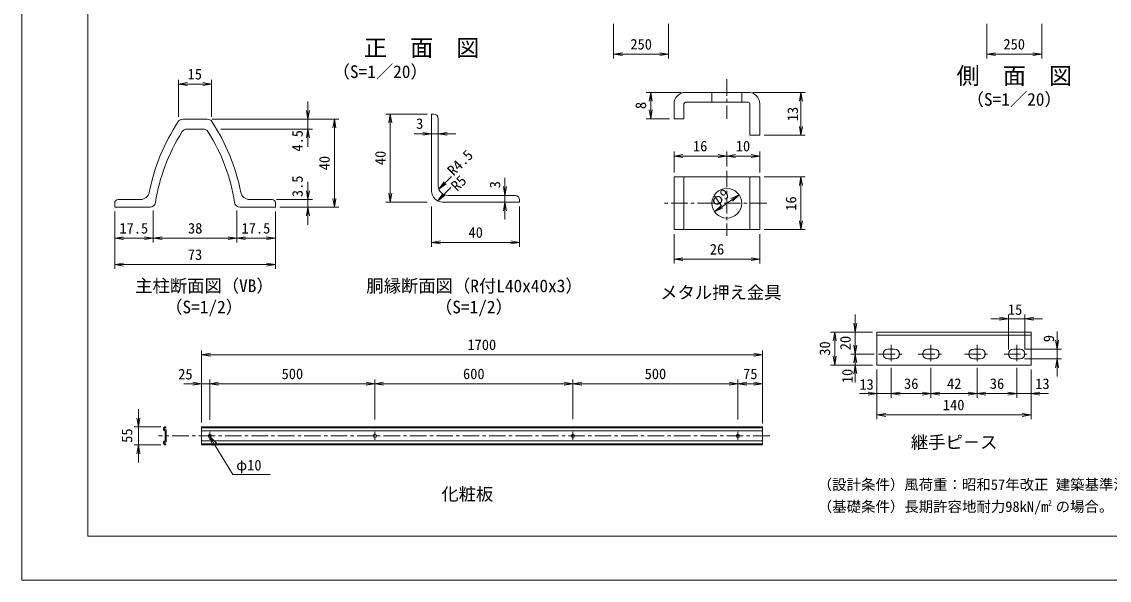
# Model space of a CAD drawing. Units: millimetres, scale not verified, with parts at other scales. Extents: x -4200 to 4200, y -2970 to 2970.
# Drawn here: x -4200 to 742, y -2970 to -431 of the extents above; entities that cross this region are included whole.
import ezdxf
from ezdxf.enums import TextEntityAlignment as Align

# ---------------------------------------------------------------- set-up
doc = ezdxf.new("R2010")
doc.units = ezdxf.units.MM
doc.header["$LTSCALE"] = 15
doc.linetypes.add('CHAIN1', pattern=[8, 5, -1, 1, -1])
doc.layers.add('0-0_D-TTL-TXT', color=7, linetype='Continuous')
for name, color, linetype, lineweight in [('0-1_1', 7, 'Continuous', 9), ('0-3_D-STR1', 1, 'Continuous', 9), ('0-4_D-BMK', 2, 'CHAIN1', 9), ('0-5_D-STR-DIM', 7, 'Continuous', 9), ('0-8_0', 7, 'Continuous', 9), ('0-9_D-STR-TXT', 7, 'Continuous', 9), ('0-B_D-STR3', 3, 'Continuous', 9), ('0-D_D-TTL', 2, 'Continuous', 9)]:
    doc.layers.add(name, color=color, linetype=linetype, lineweight=lineweight)
doc.styles.add('ＭＳ ゴシック', font='')
doc.styles.get('ＭＳ ゴシック').set_extended_font_data('MS Gothic')

# ---------------------------------------------------------------- blocks, each defined once
blk = doc.blocks.new('_Open')
at = {"layer": '0-8_0'}
blk.add_line((-15, 2.5), (0, 0), dxfattribs=at)
blk.add_lwpolyline([(-15, -2.5), (0, 0), (-15, 0)], dxfattribs=at)
blk = doc.blocks.new('MLeader1')
at = {"layer": '0-8_0'}
blk.add_line((-3344.38, -2318.37), (-3323.69, -2352.61), dxfattribs=at)
for points in [[(-3332.86, -2358.15), (-3344.38, -2318.37), (-3314.52, -2347.06)], [(-3323.69, -2352.61), (-3241.25, -2489.03), (-3078.5, -2489.03), (-3071.3, -2489.03)]]:
    blk.add_lwpolyline(points, dxfattribs=at)

msp = doc.modelspace()

# ---------------------------------------------------------------- linework, layer by layer
at = {"layer": '0-1_1'}
msp.add_line((-1018.42, -1271.98), (-973.17, -1240.73), dxfattribs=at)
at = {"layer": '0-3_D-STR1'}
for p, q in [((-3468.25, -874.19), (-3356.86, -874.19)), ((-2337.46, -1200.8), (-2337.46, -850.8)), ((-2327.46, -850.8), (-2337.46, -850.8)), ((-2307.46, -870.8), (-2307.46, -1175.8)), ((-3453.25, -919.19), (-3375.25, -919.19)), ((-2262.46, -1220.8), (-1957.46, -1220.8)), ((-3777.55, -1254.19), (-3777.55, -1274.19)), ((-3617.27, -1274.19), (-3777.55, -1274.19)), ((-3659.99, -1239.19), (-3762.55, -1239.19)), ((-3207.84, -1274.19), (-3047.55, -1274.19)), ((-3165.11, -1239.19), (-3062.55, -1239.19)), ((-3047.55, -1254.19), (-3047.55, -1274.19))]:
    msp.add_line(p, q, dxfattribs=at)
msp.add_lwpolyline([(-2287.46, -1250.8), (-1937.46, -1250.8), (-1937.46, -1240.8)], dxfattribs=at)
for centre, radius, start, end in [((-2732.98, -1382.69), 905, 146.67148, 168.8028), ((-3468.25, -899.19), 25, 90, 146.67148), ((-3356.86, -899.19), 25, 33.32852, 90), ((-4092.13, -1382.69), 905, 11.1972, 33.32852), ((-2327.46, -870.8), 20, 0, 90), ((-2762.55, -1382.19), 840, 147.4916, 171.15527), ((-3449.85, -944.19), 25, 90, 147.4916), ((-3375.25, -944.19), 25, 32.5084, 90), ((-4062.55, -1382.19), 840, 8.84473, 32.5084), ((-2262.46, -1175.8), 45, 180.00046, 270), ((-3659.99, -1199.19), 40, 270, 348.8028), ((-3165.11, -1199.19), 40, 191.1972, 270), ((-2287.46, -1200.8), 50, 180.00043, 270), ((-1957.46, -1240.8), 20, 0, 90), ((-3762.55, -1254.19), 15, 90, 180), ((-3617.27, -1249.19), 25, 270, 351.15527), ((-3207.84, -1249.19), 25, 188.84473, 270), ((-3062.55, -1254.19), 15, 0, 90)]:
    msp.add_arc(centre, radius, start, end, dxfattribs=at)
at = {"layer": '0-4_D-BMK'}
for p, q in [((-995.8, -692.37), (-995.8, -872.37)), ((-995.8, -1108.66), (-995.8, -1404.04)), ((-813.64, -1256.35), (-1290.11, -1256.35)), ((-248.34, -1899.2), (-248.34, -1984.2)), ((-68.34, -1899.2), (-68.34, -1984.2)), ((141.66, -1899.2), (141.66, -1984.2)), ((321.66, -1899.2), (321.66, -1984.2)), ((-305.84, -1941.7), (-190.84, -1941.7)), ((-125.84, -1941.7), (-10.84, -1941.7)), ((84.16, -1941.7), (199.16, -1941.7)), ((264.16, -1941.7), (379.16, -1941.7)), ((-800.95, -2313.74), (-3578.16, -2313.74)), ((-3345.48, -2295.74), (-3345.48, -2331.74)), ((-2595.48, -2295.74), (-2595.48, -2331.74)), ((-1695.48, -2295.74), (-1695.48, -2331.74)), ((-945.48, -2295.74), (-945.48, -2331.74))]:
    msp.add_line(p, q, dxfattribs=at)
at = {"layer": '0-5_D-STR-DIM'}
for p, q in [((-1510.13, -441.31), (-1510.13, -598.62)), ((-1260.13, -441.31), (-1260.13, -598.62)), ((185.17, -441.31), (185.17, -598.62)), ((435.17, -441.31), (435.17, -598.62)), ((-1470.13, -578.62), (-1300.13, -578.62)), ((225.17, -578.62), (395.17, -578.62)), ((-3487.55, -863.3), (-3487.55, -694.68)), ((-3447.55, -714.68), (-3377.55, -714.68)), ((-3337.55, -863.3), (-3337.55, -694.68)), ((-1203.3, -752.37), (-1361.7, -752.37)), ((-878.3, -752.37), (-639.15, -752.37)), ((-2899.24, -834.19), (-2899.24, -794.19)), ((-1341.7, -792.37), (-1341.7, -832.37)), ((-659.15, -792.37), (-659.15, -907.37)), ((-3336.86, -874.19), (-2879.24, -874.19)), ((-3336.86, -874.19), (-2759.24, -874.19)), ((-2899.24, -874.19), (-2899.24, -919.19)), ((-2357.46, -850.8), (-2545.28, -850.8)), ((-1255.8, -872.37), (-1361.7, -872.37)), ((-3294.83, -919.19), (-2879.24, -919.19)), ((-2779.24, -914.19), (-2779.24, -1234.19)), ((-2525.28, -890.8), (-2525.28, -1210.8)), ((-2899.24, -959.19), (-2899.24, -999.19)), ((-2377.46, -940.76), (-2417.46, -940.76)), ((-2337.46, -940.76), (-2307.46, -940.76)), ((-2267.46, -940.76), (-2227.46, -940.76)), ((-825.79, -947.37), (-639.15, -947.37)), ((-1235.8, -1116.35), (-1235.8, -1021.62)), ((-995.8, -1088.66), (-995.8, -1021.62)), ((-995.8, -1088.66), (-995.8, -1021.62)), ((-845.8, -1116.35), (-845.8, -1021.62)), ((-1195.8, -1041.62), (-1035.8, -1041.62)), ((-955.8, -1041.62), (-885.8, -1041.62)), ((-2246.92, -1135.04), (-2303.02, -1190.61)), ((-825.8, -1136.35), (-639.15, -1136.35)), ((-2899.24, -1199.19), (-2899.24, -1159.19)), ((-2249.86, -1184.82), (-2308.06, -1244.27)), ((-2004.13, -1180.8), (-2004.13, -1140.8)), ((-659.15, -1176.35), (-659.15, -1336.35)), ((-2004.13, -1220.8), (-2004.13, -1250.8)), ((-3042.55, -1239.19), (-2879.24, -1239.19)), ((-3027.55, -1274.19), (-2879.24, -1274.19)), ((-3027.55, -1274.19), (-2759.24, -1274.19)), ((-2899.24, -1239.19), (-2899.24, -1274.19)), ((-2357.46, -1250.8), (-2545.28, -1250.8)), ((-2337.46, -1270.8), (-2337.46, -1454.14)), ((-1937.46, -1270.8), (-1937.46, -1454.14)), ((-3777.55, -1294.19), (-3777.55, -1435.13)), ((-3777.55, -1294.19), (-3777.55, -1555.13)), ((-3602.55, -1289.4), (-3602.55, -1435.13)), ((-3602.55, -1289.4), (-3602.55, -1435.13)), ((-3222.55, -1289.4), (-3222.55, -1435.13)), ((-3222.55, -1289.4), (-3222.55, -1435.13)), ((-3047.55, -1294.19), (-3047.55, -1435.13)), ((-3047.55, -1294.19), (-3047.55, -1555.13)), ((-2899.24, -1314.19), (-2899.24, -1354.19)), ((-2004.13, -1290.8), (-2004.13, -1330.8)), ((-825.8, -1376.35), (-639.15, -1376.35)), ((-3737.55, -1415.13), (-3642.55, -1415.13)), ((-3562.55, -1415.13), (-3262.55, -1415.13)), ((-3182.55, -1415.13), (-3087.55, -1415.13)), ((-1235.8, -1396.35), (-1235.8, -1530.5)), ((-845.8, -1396.35), (-845.8, -1530.5)), ((-2297.46, -1434.14), (-1977.46, -1434.14)), ((-1195.8, -1510.5), (-885.8, -1510.5)), ((-3737.55, -1535.13), (-3087.55, -1535.13)), ((-411.89, -1801.7), (-411.89, -1761.7)), ((284.16, -1921.7), (284.16, -1761.27)), ((359.16, -1921.7), (359.16, -1761.27)), ((244.16, -1781.27), (204.16, -1781.27)), ((284.16, -1781.27), (359.16, -1781.27)), ((399.16, -1781.27), (439.16, -1781.27)), ((-333.34, -1841.7), (-525.28, -1841.7)), ((-333.34, -1841.7), (-431.89, -1841.7)), ((-411.89, -1841.7), (-411.89, -1941.7)), ((-411.89, -1901.7), (-411.89, -1861.7)), ((505.14, -1879.2), (505.14, -1839.2)), ((-3382.98, -2252.49), (-3382.98, -1924.92)), ((-832.98, -2252.49), (-832.98, -1924.92)), ((-505.28, -1881.7), (-505.28, -1951.7)), ((356.66, -1919.2), (525.14, -1919.2)), ((505.14, -1919.2), (505.14, -1964.2)), ((-3342.98, -1944.92), (-872.98, -1944.92)), ((-325.84, -1941.7), (-431.89, -1941.7)), ((-325.84, -1941.7), (-431.89, -1941.7)), ((-411.89, -1941.7), (-411.89, -1991.7)), ((356.66, -1964.2), (525.14, -1964.2)), ((-333.34, -1991.7), (-525.28, -1991.7)), ((-333.34, -1991.7), (-431.89, -1991.7)), ((-411.89, -1981.7), (-411.89, -2021.7)), ((-313.34, -2011.7), (-313.34, -2141.43)), ((-313.34, -2011.7), (-313.34, -2238.35)), ((-248.34, -2004.2), (-248.34, -2141.43)), ((-248.34, -2004.2), (-248.34, -2141.43)), ((-68.34, -2004.2), (-68.34, -2141.43)), ((-68.34, -2004.2), (-68.34, -2141.43)), ((141.66, -2004.2), (141.66, -2141.43)), ((141.66, -2004.2), (141.66, -2141.43)), ((321.66, -2004.2), (321.66, -2141.43)), ((321.66, -2004.2), (321.66, -2141.43)), ((386.66, -2011.7), (386.66, -2141.43)), ((386.66, -2011.7), (386.66, -2238.35)), ((505.14, -2004.2), (505.14, -2044.2)), ((-3382.98, -2222.49), (-3382.98, -2056.92)), ((-3345.48, -2240.52), (-3345.48, -2056.92)), ((-3345.48, -2240.52), (-3345.48, -2056.92)), ((-2595.48, -2238.75), (-2595.48, -2056.92)), ((-2595.48, -2238.75), (-2595.48, -2056.92)), ((-1695.48, -2238.1), (-1695.48, -2056.92)), ((-1695.48, -2238.1), (-1695.48, -2056.92)), ((-945.48, -2239.25), (-945.48, -2056.92)), ((-945.48, -2239.25), (-945.48, -2056.92)), ((-832.98, -2256.99), (-832.98, -2056.92)), ((-411.89, -2031.7), (-411.89, -2071.7)), ((-3422.98, -2076.92), (-3462.98, -2076.92)), ((-3382.98, -2076.92), (-3345.48, -2076.92)), ((-3305.48, -2076.92), (-3265.48, -2076.92)), ((-3305.48, -2076.92), (-2635.48, -2076.92)), ((-2555.48, -2076.92), (-1735.48, -2076.92)), ((-1655.48, -2076.92), (-985.48, -2076.92)), ((-905.48, -2076.92), (-872.98, -2076.92)), ((-353.34, -2121.43), (-393.34, -2121.43)), ((-313.34, -2121.43), (-248.34, -2121.43)), ((-208.34, -2121.43), (-168.34, -2121.43)), ((-208.34, -2121.43), (-108.34, -2121.43)), ((-28.34, -2121.43), (101.66, -2121.43)), ((181.66, -2121.43), (281.66, -2121.43)), ((281.66, -2121.43), (241.66, -2121.43)), ((321.66, -2121.43), (386.66, -2121.43)), ((426.66, -2121.43), (466.66, -2121.43)), ((-3669.88, -2232.49), (-3669.88, -2192.49)), ((-273.34, -2218.35), (346.66, -2218.35)), ((-3567.62, -2272.49), (-3689.88, -2272.49)), ((-3669.88, -2272.49), (-3669.88, -2354.99)), ((-3567.62, -2354.99), (-3689.88, -2354.99)), ((-3669.88, -2394.99), (-3669.88, -2434.99))]:
    msp.add_line(p, q, dxfattribs=at)
at = {"layer": '0-B_D-STR3'}
for p, q in [((-1183.3, -752.37), (-898.3, -752.37)), ((-1063.3, -752.37), (-1063.3, -797.37)), ((-928.3, -752.37), (-928.3, -797.37)), ((-1235.8, -872.37), (-1235.8, -804.87)), ((-1190.8, -872.37), (-1190.8, -804.87)), ((-1183.3, -797.37), (-898.3, -797.37)), ((-890.8, -947.37), (-890.8, -804.87)), ((-845.8, -947.37), (-845.8, -804.87)), ((-1190.8, -872.37), (-1235.8, -872.37)), ((-845.79, -947.37), (-890.8, -947.37)), ((-1190.8, -1376.35), (-1190.8, -1136.35)), ((-890.8, -1376.35), (-890.8, -1136.35)), ((-845.8, -1376.35), (-845.8, -1136.35)), ((-1235.8, -1376.35), (-845.8, -1376.35)), ((-313.34, -1841.7), (386.66, -1841.7)), ((-313.34, -1841.7), (-313.34, -1991.7)), ((-313.34, -1856.7), (386.66, -1856.7)), ((386.66, -1841.7), (386.66, -1991.7)), ((-263.34, -1919.2), (-233.34, -1919.2)), ((-83.34, -1919.2), (-53.34, -1919.2)), ((126.66, -1919.2), (156.66, -1919.2)), ((306.66, -1919.2), (336.66, -1919.2)), ((-263.34, -1964.2), (-233.34, -1964.2)), ((-83.34, -1964.2), (-53.34, -1964.2)), ((126.66, -1964.2), (156.66, -1964.2)), ((306.66, -1964.2), (336.66, -1964.2)), ((-313.34, -1991.7), (386.66, -1991.7)), ((-3544.62, -2273), (-3544.62, -2278.13)), ((-832.98, -2272.49), (-3382.98, -2272.49)), ((-3382.98, -2272.49), (-3382.98, -2354.99)), ((-832.98, -2272.49), (-832.98, -2354.99)), ((-3547.62, -2290.49), (-3547.62, -2336.99)), ((-3543.12, -2288.84), (-3543.12, -2338.64)), ((-832.98, -2276.99), (-3382.98, -2276.99)), ((-832.98, -2290.49), (-3382.98, -2290.49)), ((-3544.62, -2349.34), (-3544.62, -2354.47)), ((-832.98, -2336.99), (-3382.98, -2336.99)), ((-832.98, -2350.49), (-3382.98, -2350.49)), ((-832.98, -2354.99), (-3382.98, -2354.99))]:
    msp.add_line(p, q, dxfattribs=at)
msp.add_lwpolyline([(-1235.8, -1376.35), (-1235.8, -1136.35), (-845.8, -1136.35)], dxfattribs=at)
for centre, radius in [((-995.8, -1256.35), 67.5), ((-3345.48, -2313.74), 7.5), ((-2595.48, -2313.74), 7.5), ((-1695.48, -2313.74), 7.5), ((-945.48, -2313.74), 7.5)]:
    msp.add_circle(centre, radius, dxfattribs=at)
for centre, radius, start, end in [((-1183.3, -804.87), 52.5, 90, 180), ((-898.3, -804.87), 52.5, 0, 90), ((-1183.3, -804.87), 7.5, 90, 180), ((-898.3, -804.87), 7.5, 0, 90), ((-263.34, -1941.7), 22.5, 90, 270), ((-233.34, -1941.7), 22.5, 270, 90), ((-83.34, -1941.7), 22.5, 90, 270), ((-53.34, -1941.7), 22.5, 270, 90), ((126.66, -1941.7), 22.5, 90, 270), ((156.66, -1941.7), 22.5, 270, 90), ((306.66, -1941.7), 22.5, 90, 270), ((336.66, -1941.7), 22.5, 270, 90), ((-3547.62, -2281.49), 9, 70.52902, 270), ((-3547.62, -2281.49), 4.5, 48.19001, 281.53799), ((-3546.12, -2288.84), 3, 0, 101.53718), ((-3547.62, -2345.99), 9, 90.00069, 289.47168), ((-3547.62, -2345.99), 4.5, 78.46349, 311.81106), ((-3546.12, -2338.64), 3, 258.46283, 0.00055)]:
    msp.add_arc(centre, radius, start, end, dxfattribs=at)
at = {"layer": '0-D_D-TTL', "color": 7}
msp.add_lwpolyline([(-4200.15, -2969.98), (4199.85, -2969.98), (4199.85, 2970.02), (-4200.15, 2970.02)], close=True, dxfattribs=at)
at = {"layer": '0-D_D-TTL'}
msp.add_lwpolyline([(-3900.15, 2770.02), (3899.85, 2770.02), (3899.85, -2769.98), (-3900.15, -2769.98)], close=True, dxfattribs=at)

# ---------------------------------------------------------------- block references
at = {"layer": '0-1_1', "xscale": 2.666667, "yscale": 2.666667}
for p, rotation in [((-940.25, -1217.99), 34.63101), ((-1051.34, -1294.71), 214.63101)]:
    msp.add_blockref('_Open', p, dxfattribs=dict(at, rotation=rotation))
at = {"layer": '0-5_D-STR-DIM', "xscale": 2.666667, "yscale": 2.666667}
for p, rotation in [((-1510.13, -578.62), 180), ((185.17, -578.62), 180), ((-3487.55, -714.68), 180), ((-1341.7, -752.37), 90), ((-659.15, -752.37), 90), ((-2899.24, -874.19), 270), ((-1341.7, -872.37), 270), ((-2779.24, -874.19), 90), ((-2525.28, -850.8), 90), ((-2899.24, -919.19), 90), ((-2307.46, -940.76), 180), ((-659.15, -947.37), 270), ((-1235.8, -1041.62), 180), ((-995.8, -1041.62), 180), ((-659.15, -1136.35), 90), ((-2304.44, -1192.02), 224.73463), ((-2004.13, -1220.8), 270), ((-2899.24, -1239.19), 270), ((-2779.24, -1274.19), 270), ((-2525.28, -1250.8), 270), ((-2309.46, -1245.7), 225.61009), ((-2899.24, -1274.19), 90), ((-2004.13, -1250.8), 90), ((-659.15, -1376.35), 270), ((-3777.55, -1415.13), 180), ((-3602.55, -1415.13), 180), ((-3222.55, -1415.13), 180), ((-2337.46, -1434.14), 180), ((-3777.55, -1535.13), 180), ((-1235.8, -1510.5), 180), ((359.16, -1781.27), 180), ((-411.89, -1841.7), 270), ((-505.28, -1841.7), 90), ((-411.89, -1941.7), 270), ((505.14, -1919.2), 270), ((-3382.98, -1944.92), 180), ((-505.28, -1991.7), 270), ((-411.89, -1941.7), 90), ((505.14, -1964.2), 90), ((-411.89, -1991.7), 90), ((-3345.48, -2076.92), 180), ((-3345.48, -2076.92), 180), ((-2595.48, -2076.92), 180), ((-1695.48, -2076.92), 180), ((-945.48, -2076.92), 180), ((-248.34, -2121.43), 180), ((-248.34, -2121.43), 180), ((-68.34, -2121.43), 180), ((141.66, -2121.43), 180), ((386.66, -2121.43), 180), ((-313.34, -2218.35), 180), ((-3669.88, -2272.49), 270), ((-3669.88, -2354.99), 90)]:
    msp.add_blockref('_Open', p, dxfattribs=dict(at, rotation=rotation))
for p in [(-1260.13, -578.62), (435.17, -578.62), (-3337.55, -714.68), (-2337.46, -940.76), (-995.8, -1041.62), (-845.8, -1041.62), (-3602.55, -1415.13), (-3222.55, -1415.13), (-3047.55, -1415.13), (-1937.46, -1434.14), (-3047.55, -1535.13), (-845.8, -1510.5), (284.16, -1781.27), (-832.98, -1944.92), (-3382.98, -2076.92), (-2595.48, -2076.92), (-1695.48, -2076.92), (-945.48, -2076.92), (-832.98, -2076.92), (-313.34, -2121.43), (-68.34, -2121.43), (141.66, -2121.43), (321.66, -2121.43), (321.66, -2121.43), (386.66, -2218.35)]:
    msp.add_blockref('_Open', p, dxfattribs=at)
at = {"layer": '0-8_0'}
msp.add_blockref('MLeader1', (0, 0), dxfattribs=at)

# ---------------------------------------------------------------- texts
at = {"layer": '0-0_D-TTL-TXT', "style": 'ＭＳ ゴシック'}
for s, height, p in [('正\u3000面\u3000図', 76.98, (-2645.03, -611.2)), ('（S=1／20）', 57.73, (-2787.5, -704.4)), ('側\u3000面\u3000図', 76.98, (48.41, -738.25)), ('（S=1／20）', 57.73, (93.89, -830.22)), ('主柱断面図（VB）', 57.73, (-3684.81, -1677.72)), ('胴縁断面図（R付L40x40x3）', 57.73, (-2634.12, -1678.02)), ('メタル押え金具', 57.73, (-1298.56, -1707.91)), ('（S=1/2）', 57.73, (-3548.36, -1774.2)), ('（S=1/2）', 57.73, (-2322.24, -1774.2)), ('継手ピ－ス', 57.73, (-159.49, -2388.64)), ('（設計条件）風荷重：昭和57年改正 建築基準法・同施行令に基づく風圧力に準拠。', 48.06, (-582.6, -2573.58)), ('化粧板', 57.73, (-2293.38, -2624.56)), ('（基礎条件）長期許容地耐力98kN/m の場合。', 48.06, (-582.6, -2673.58)), ('2', 24.08, (462.87, -2637.77))]:
    msp.add_text(s, height=height, dxfattribs=at).set_placement(p, align=Align.BOTTOM_LEFT)
at = {"layer": '0-1_1', "style": 'ＭＳ ゴシック'}
msp.add_text('φ9', height=48.06, rotation=34.631, dxfattribs=at).set_placement((-1039.52, -1283.77), align=Align.BOTTOM_LEFT)
at = {"layer": '0-5_D-STR-DIM', "style": 'ＭＳ ゴシック'}
for s, p in [('250', (-1434.13, -571.88)), ('250', (261.17, -571.88)), ('15', (-3446.3, -707.93)), ('3', (-2407.93, -932.86)), ('16', (-1149.67, -1034.88)), ('10', (-955.2, -1034.88)), ('17.5', (-3756.3, -1408.38)), ('38', (-3444.8, -1408.38)), ('17.5', (-3201.3, -1408.38)), ('40', (-2169.71, -1427.39)), ('73', (-3445.15, -1528.38)), ('26', (-1073.02, -1503.75)), ('15', (281.76, -1777.84)), ('1700', (-2174.88, -1938.17)), ('25', (-3488.96, -2071.67)), ('500', (-3019.35, -2070.17)), ('600', (-2194.73, -2070.17)), ('500', (-1369.35, -2070.17)), ('75', (-921.83, -2070.17)), ('13', (-393.43, -2118.22)), ('36', (-190.44, -2114.68)), ('42', (4.93, -2114.68)), ('36', (199.56, -2114.68)), ('13', (405.87, -2115.17)), ('140', (-13.99, -2211.6))]:
    msp.add_text(s, height=48.06, dxfattribs=at).set_placement(p, align=Align.BOTTOM_LEFT)
for s, rotation, p in [('8', 90, (-1348.4, -828.37)), ('13', 90, (-657.9, -883.62)), ('4.5', 90, (-2908.69, -1021.53)), ('40', 90, (-2532.03, -1083.05)), ('R4.5', 45, (-2227.13, -1145.28)), ('40', 90, (-2785.99, -1106.44)), ('3.5', 90, (-2908.69, -1228.57)), ('R5', 45, (-2210.68, -1215.09)), ('3', 90, (-2010.79, -1188.43)), ('16', 90, (-665.9, -1290.23)), ('20', 90, (-418.63, -1924.45)), ('9', 90, (505.74, -1887.89)), ('30', 90, (-512.03, -1949.33)), ('10', 90, (-409.78, -2074.09)), ('55', 90, (-3683.33, -2345.23))]:
    msp.add_text(s, height=48.06, rotation=rotation, dxfattribs=at).set_placement(p, align=Align.BOTTOM_LEFT)
at = {"layer": '0-9_D-STR-TXT', "style": 'ＭＳ ゴシック'}
msp.add_text('φ10', height=48.06, dxfattribs=at).set_placement((-3225.37, -2485.06), align=Align.BOTTOM_LEFT)

doc.saveas('drawing.dxf')
